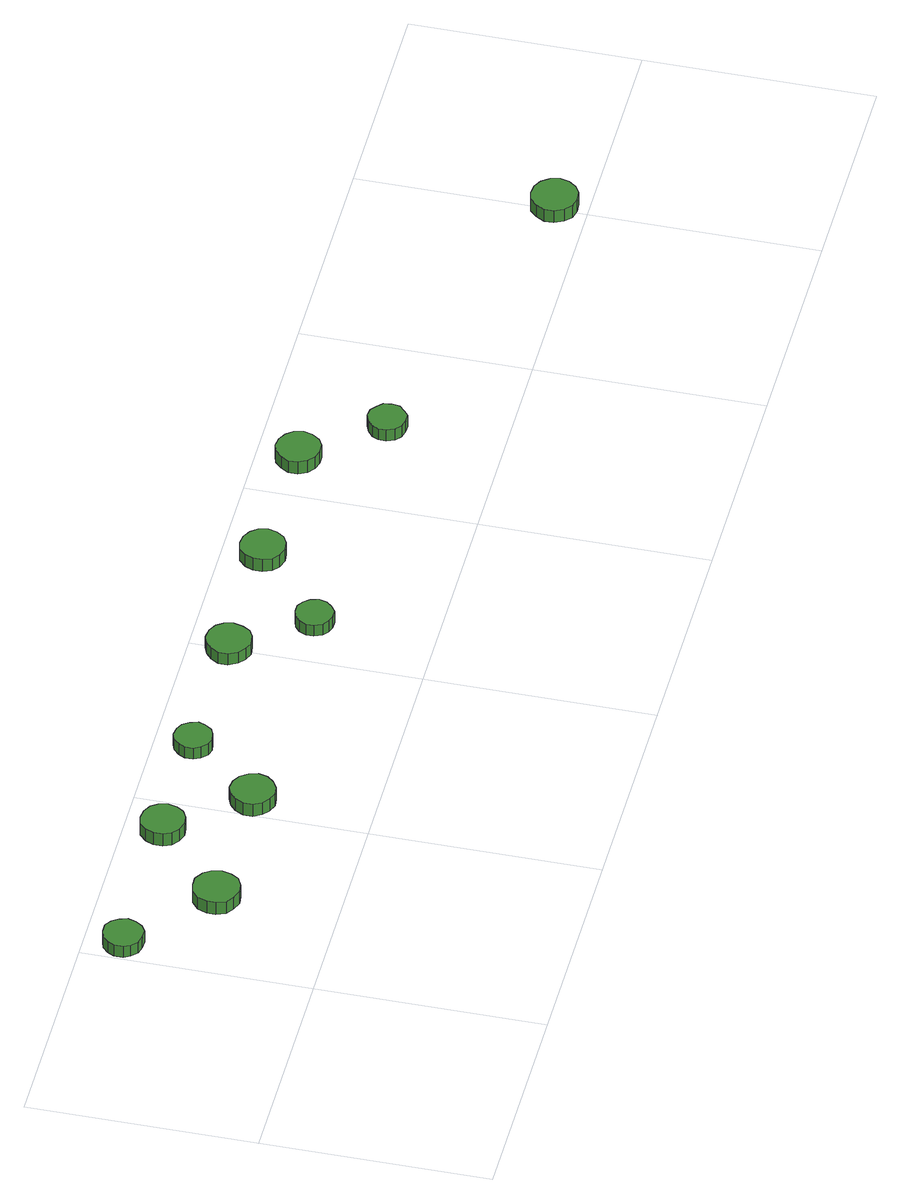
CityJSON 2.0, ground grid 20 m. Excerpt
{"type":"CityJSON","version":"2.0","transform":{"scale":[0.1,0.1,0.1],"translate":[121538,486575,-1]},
"CityObjects":{
"tree1":{"type":"SolitaryVegetationObject","attributes":{"function":"something"},"geometry":[{"type":"MultiSurface","lod":"1","boundaries":[[[0,1,2,3,4,5,6,7,8,9,10,11,12,13,14]],[[15,16,17,18,19,20,21,22,23,24,25,26,27,28,29]],[[0,29,28,1]],[[1,28,27,2]],[[2,27,26,3]],[[3,26,25,4]],[[4,25,24,5]],[[5,24,23,6]],[[6,23,22,7]],[[7,22,21,8]],[[8,21,20,9]],[[9,20,19,10]],[[10,19,18,11]],[[11,18,17,12]],[[12,17,16,13]],[[13,16,15,14]],[[14,15,29,0]]]}]},
"tree2":{"type":"SolitaryVegetationObject","attributes":{"function":"something"},"geometry":[{"type":"MultiSurface","lod":"1","boundaries":[[[30,31,32,33,34,35,36,37,38,39,40,41,42,43,44]],[[45,46,47,48,49,50,51,52,53,54,55,56,57,58,59]],[[30,59,58,31]],[[31,58,57,32]],[[32,57,56,33]],[[33,56,55,34]],[[34,55,54,35]],[[35,54,53,36]],[[36,53,52,37]],[[37,52,51,38]],[[38,51,50,39]],[[39,50,49,40]],[[40,49,48,41]],[[41,48,47,42]],[[42,47,46,43]],[[43,46,45,44]],[[44,45,59,30]]]}]},
"tree3":{"type":"SolitaryVegetationObject","attributes":{"function":"something"},"geometry":[{"type":"MultiSurface","lod":"1","boundaries":[[[60,61,62,63,64,65,66,67,68,69,70,71,72,73,74]],[[75,76,77,78,79,80,81,82,83,84,85,86,87,88,89]],[[60,89,88,61]],[[61,88,87,62]],[[62,87,86,63]],[[63,86,85,64]],[[64,85,84,65]],[[65,84,83,66]],[[66,83,82,67]],[[67,82,81,68]],[[68,81,80,69]],[[69,80,79,70]],[[70,79,78,71]],[[71,78,77,72]],[[72,77,76,73]],[[73,76,75,74]],[[74,75,89,60]]]}]},
"tree4":{"type":"SolitaryVegetationObject","attributes":{"function":"something"},"geometry":[{"type":"MultiSurface","lod":"1","boundaries":[[[90,91,92,93,94,95,96,97,98,99,100,101,102,103,104]],[[105,106,107,108,109,110,111,112,113,114,115,116,117,118,119]],[[90,119,118,91]],[[91,118,117,92]],[[92,117,116,93]],[[93,116,115,94]],[[94,115,114,95]],[[95,114,113,96]],[[96,113,112,97]],[[97,112,111,98]],[[98,111,110,99]],[[99,110,109,100]],[[100,109,108,101]],[[101,108,107,102]],[[102,107,106,103]],[[103,106,105,104]],[[104,105,119,90]]]}]},
"tree5":{"type":"SolitaryVegetationObject","attributes":{"function":"something"},"geometry":[{"type":"MultiSurface","lod":"1","boundaries":[[[120,121,122,123,124,125,126,127,128,129,130,131,132,133,134]],[[135,136,137,138,139,140,141,142,143,144,145,146,147,148,149]],[[120,149,148,121]],[[121,148,147,122]],[[122,147,146,123]],[[123,146,145,124]],[[124,145,144,125]],[[125,144,143,126]],[[126,143,142,127]],[[127,142,141,128]],[[128,141,140,129]],[[129,140,139,130]],[[130,139,138,131]],[[131,138,137,132]],[[132,137,136,133]],[[133,136,135,134]],[[134,135,149,120]]]}]},
"tree6":{"type":"SolitaryVegetationObject","attributes":{"function":"something"},"geometry":[{"type":"MultiSurface","lod":"1","boundaries":[[[150,151,152,153,154,155,156,157,158,159,160,161,162,163,164]],[[165,166,167,168,169,170,171,172,173,174,175,176,177,178,179]],[[150,179,178,151]],[[151,178,177,152]],[[152,177,176,153]],[[153,176,175,154]],[[154,175,174,155]],[[155,174,173,156]],[[156,173,172,157]],[[157,172,171,158]],[[158,171,170,159]],[[159,170,169,160]],[[160,169,168,161]],[[161,168,167,162]],[[162,167,166,163]],[[163,166,165,164]],[[164,165,179,150]]]}]},
"tree7":{"type":"SolitaryVegetationObject","attributes":{"function":"something"},"geometry":[{"type":"MultiSurface","lod":"1","boundaries":[[[180,181,182,183,184,185,186,187,188,189,190,191,192,193,194]],[[195,196,197,198,199,200,201,202,203,204,205,206,207,208,209]],[[180,209,208,181]],[[181,208,207,182]],[[182,207,206,183]],[[183,206,205,184]],[[184,205,204,185]],[[185,204,203,186]],[[186,203,202,187]],[[187,202,201,188]],[[188,201,200,189]],[[189,200,199,190]],[[190,199,198,191]],[[191,198,197,192]],[[192,197,196,193]],[[193,196,195,194]],[[194,195,209,180]]]}]},
"tree8":{"type":"SolitaryVegetationObject","attributes":{"function":"something"},"geometry":[{"type":"MultiSurface","lod":"1","boundaries":[[[210,211,212,213,214,215,216,217,218,219,220,221,222,223,224]],[[225,226,227,228,229,230,231,232,233,234,235,236,237,238,239]],[[210,239,238,211]],[[211,238,237,212]],[[212,237,236,213]],[[213,236,235,214]],[[214,235,234,215]],[[215,234,233,216]],[[216,233,232,217]],[[217,232,231,218]],[[218,231,230,219]],[[219,230,229,220]],[[220,229,228,221]],[[221,228,227,222]],[[222,227,226,223]],[[223,226,225,224]],[[224,225,239,210]]]}]},
"tree9":{"type":"SolitaryVegetationObject","attributes":{"function":"something"},"geometry":[{"type":"MultiSurface","lod":"1","boundaries":[[[240,241,242,243,244,245,246,247,248,249,250,251,252,253,254]],[[255,256,257,258,259,260,261,262,263,264,265,266,267,268,269]],[[240,269,268,241]],[[241,268,267,242]],[[242,267,266,243]],[[243,266,265,244]],[[244,265,264,245]],[[245,264,263,246]],[[246,263,262,247]],[[247,262,261,248]],[[248,261,260,249]],[[249,260,259,250]],[[250,259,258,251]],[[251,258,257,252]],[[252,257,256,253]],[[253,256,255,254]],[[254,255,269,240]]]}]},
"tree10":{"type":"SolitaryVegetationObject","attributes":{"function":"something"},"geometry":[{"type":"MultiSurface","lod":"1","boundaries":[[[270,271,272,273,274,275,276,277,278,279,280,281,282,283,284]],[[285,286,287,288,289,290,291,292,293,294,295,296,297,298,299]],[[270,299,298,271]],[[271,298,297,272]],[[272,297,296,273]],[[273,296,295,274]],[[274,295,294,275]],[[275,294,293,276]],[[276,293,292,277]],[[277,292,291,278]],[[278,291,290,279]],[[279,290,289,280]],[[280,289,288,281]],[[281,288,287,282]],[[282,287,286,283]],[[283,286,285,284]],[[284,285,299,270]]]}]},
"tree11":{"type":"SolitaryVegetationObject","attributes":{"function":"something"},"geometry":[{"type":"MultiSurface","lod":"1","boundaries":[[[300,301,302,303,304,305,306,307,308,309,310,311,312,313,314]],[[315,316,317,318,319,320,321,322,323,324,325,326,327,328,329]],[[300,329,328,301]],[[301,328,327,302]],[[302,327,326,303]],[[303,326,325,304]],[[304,325,324,305]],[[305,324,323,306]],[[306,323,322,307]],[[307,322,321,308]],[[308,321,320,309]],[[309,320,319,310]],[[310,319,318,311]],[[311,318,317,312]],[[312,317,316,313]],[[313,316,315,314]],[[314,315,329,300]]]}]}
},
"vertices":[
[38,167,20],[36,174,20],[32,180,20],[26,184,20],[18,184,20],[11,182,20],[6,177,20],[3,171,20],[3,163,20],[6,157,20],[11,152,20],[18,150,20],[26,150,20],[32,154,20],[36,160,20],[36,160,8],[32,154,8],[26,150,8],[18,150,8],[11,152,8],[6,157,8],[3,163,8],[3,171,8],[6,177,8],[11,182,8],[18,184,8],[26,184,8],[32,180,8],[36,174,8],[38,167,8],
[112,104,22],[110,113,22],[106,119,22],[98,124,22],[90,124,22],[82,122,22],[75,116,22],[72,108,22],[72,100,22],[75,92,22],[82,87,22],[90,84,22],[98,85,22],[106,89,22],[110,96,22],[110,96,9],[106,89,9],[98,85,9],[90,84,9],[82,87,9],[75,92,9],[72,100,9],[72,108,9],[75,116,9],[82,122,9],[90,124,9],[98,124,9],[106,119,9],[110,113,9],[112,104,9],
[185,167,21],[183,175,21],[179,181,21],[172,185,21],[164,186,21],[156,184,21],[150,178,21],[147,171,21],[147,163,21],[150,156,21],[156,151,21],[164,148,21],[172,149,21],[179,153,21],[183,159,21],[183,159,8],[179,153,8],[172,149,8],[164,148,8],[156,151,8],[150,156,8],[147,163,8],[147,171,8],[150,178,8],[156,184,8],[164,186,8],[172,185,8],[179,181,8],[183,175,8],[185,167,8],
[237,102,23],[235,110,23],[230,117,23],[223,121,23],[215,122,23],[208,119,23],[202,114,23],[198,106,23],[198,98,23],[202,91,23],[208,86,23],[215,83,23],[223,84,23],[230,88,23],[235,94,23],[235,94,10],[230,88,10],[223,84,10],[215,83,10],[208,86,10],[202,91,10],[198,98,10],[198,106,10],[202,114,10],[208,119,10],[215,122,10],[223,121,10],[230,117,10],[235,110,10],[237,102,10],
[291,166,21],[289,173,21],[285,179,21],[279,182,21],[272,183,21],[266,181,21],[261,176,21],[258,170,21],[258,163,21],[261,157,21],[266,152,21],[272,150,21],[279,151,21],[285,154,21],[289,160,21],[289,160,9],[285,154,9],[279,151,9],[272,150,9],[266,152,9],[261,157,9],[258,163,9],[258,170,9],[261,176,9],[266,181,9],[272,183,9],[279,182,9],[285,179,9],[289,173,9],[291,166,9],
[419,166,21],[417,174,21],[413,180,21],[406,184,21],[397,185,21],[390,182,21],[384,177,21],[380,170,21],[380,162,21],[384,154,21],[390,149,21],[397,146,21],[406,147,21],[413,151,21],[417,158,21],[417,158,9],[413,151,9],[406,147,9],[397,146,9],[390,149,9],[384,154,9],[380,162,9],[380,170,9],[384,177,9],[390,182,9],[397,185,9],[406,184,9],[413,180,9],[417,174,9],[419,166,9],
[461,103,24],[459,110,24],[455,115,24],[449,119,24],[442,119,24],[436,117,24],[431,113,24],[428,106,24],[428,100,24],[431,93,24],[436,89,24],[442,87,24],[449,87,24],[455,91,24],[459,96,24],[459,96,12],[455,91,12],[449,87,12],[442,87,12],[436,89,12],[431,93,12],[428,100,12],[428,106,12],[431,113,12],[436,117,12],[442,119,12],[449,119,12],[455,115,12],[459,110,12],[461,103,12],
[540,165,22],[538,173,22],[533,179,22],[526,183,22],[518,184,22],[510,182,22],[504,176,22],[501,169,22],[501,161,22],[504,153,22],[510,148,22],[518,145,22],[526,146,22],[533,150,22],[538,157,22],[538,157,9],[533,150,9],[526,146,9],[518,145,9],[510,148,9],[504,153,9],[501,161,9],[501,169,9],[504,176,9],[510,182,9],[518,184,9],[526,183,9],[533,179,9],[538,173,9],[540,165,9],
[665,164,23],[663,172,23],[658,178,23],[651,182,23],[643,183,23],[636,181,23],[630,175,23],[626,168,23],[626,160,23],[630,152,23],[636,147,23],[643,145,23],[651,145,23],[658,149,23],[663,156,23],[663,156,10],[658,149,10],[651,145,10],[643,145,10],[636,147,10],[630,152,10],[626,160,10],[626,168,10],[630,175,10],[636,181,10],[643,183,10],[651,182,10],[658,178,10],[663,172,10],[665,164,10],
[714,100,24],[713,107,24],[708,112,24],[703,116,24],[696,117,24],[689,114,24],[684,110,24],[681,104,24],[681,97,24],[684,90,24],[689,86,24],[696,84,24],[703,84,24],[708,88,24],[713,93,24],[713,93,12],[708,88,12],[703,84,12],[696,84,12],[689,86,12],[684,90,12],[681,97,12],[681,104,12],[684,110,12],[689,114,12],[696,117,12],[703,116,12],[708,112,12],[713,107,12],[714,100,12],
[1020,28,26],[1018,36,26],[1013,43,26],[1006,47,26],[997,48,26],[989,46,26],[983,40,26],[979,32,26],[979,24,26],[983,16,26],[989,10,26],[997,8,26],[1006,9,26],[1013,13,26],[1018,20,26],[1018,20,13],[1013,13,13],[1006,9,13],[997,8,13],[989,10,13],[983,16,13],[979,24,13],[979,32,13],[983,40,13],[989,46,13],[997,48,13],[1006,47,13],[1013,43,13],[1018,36,13],[1020,28,13]
]}
